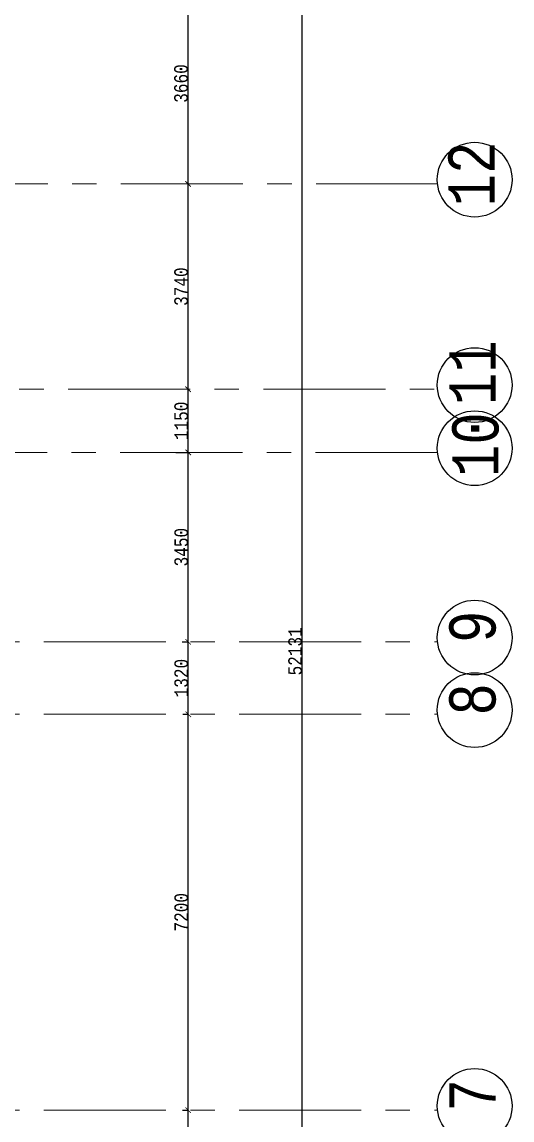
# Model space of a CAD drawing. Header units: millimetres. Extents: x -689206 to 4969298, y -1019800 to 703299.
# Drawn here: x -140350 to -131422, y -463225 to -443226 of the extents above; entities that cross this region are included whole.
import ezdxf

# ---------------------------------------------------------------- set-up
doc = ezdxf.new("R2010")
doc.units = ezdxf.units.MM
doc.linetypes.add('осеваяX2', pattern=[101.6, 63.5, -12.7, 12.7, -12.7])
doc.layers.add('РАЗМЕРЫ', color=7, linetype='Continuous', lineweight=9)
doc.layers.add('стены', color=7, linetype='Continuous', lineweight=20)
doc.layers.add('сетка', color=104, linetype='Continuous')
doc.styles.add('Аннотативный', font='isocteur.ttf', dxfattribs={"width": 0.7, "height": 250})
doc.dimstyles.new('Аннотативный', dxfattribs={"dimscale": 0, "dimtxt": 250, "dimasz": 100, "dimexe": 1.25, "dimexo": 0.625, "dimtad": 1, "dimdec": 0, "dimtxsty": 'Аннотативный', "dimblk": 'ARCHTICK', "dimcen": 2.5, "dimadec": 0, "dimazin": 0, "dimtfac": 1, "dimtdec": 0, "dimtmove": 0, "dimatfit": 3, "dimfxl": 1, "dimarcsym": 0})

# ---------------------------------------------------------------- blocks, each defined once
blk = doc.blocks.new('_ArchTick')
at = {"color": 0, "linetype": 'ByBlock', "const_width": 0.15}
blk.add_lwpolyline([(-0.5, -0.5), (0.5, 0.5)], dxfattribs=at)
blk = doc.blocks.new('*D3233')
at = {"layer": 'Defpoints', "color": 0, "lineweight": 30, "ltscale": 35, "transparency": 16777216}
for p in [(-137429, -463046), (-137320, -463046), (-137320, -467719)]:
    blk.add_point(p, dxfattribs=at)
at = {"layer": 'РАЗМЕРЫ', "color": 0, "lineweight": -2, "ltscale": 35, "transparency": 16777216}
for p, q in [((-137428, -463046), (-137319, -463046)), ((-137320, -467719), (-137320, -463046)), ((-137321, -467719), (-137321, -467719))]:
    blk.add_line(p, q, dxfattribs=at)
at = {"layer": 'РАЗМЕРЫ', "color": 0, "lineweight": -2, "ltscale": 35, "transparency": 16777216, "xscale": 100, "yscale": 100, "zscale": 100}
for p, rotation in [((-137320, -463046), 90), ((-137320, -467719), 270)]:
    blk.add_blockref('_ArchTick', p, dxfattribs=dict(at, rotation=rotation))
at = {"layer": 'РАЗМЕРЫ', "color": 0, "lineweight": 5, "ltscale": 35, "transparency": 16777216, "insert": (-137446, -465382), "char_height": 250, "attachment_point": 5, "rotation": 90, "style": 'Аннотативный'}
blk.add_mtext('4690', dxfattribs=at)
blk = doc.blocks.new('*D3234')
at = {"layer": 'Defpoints', "color": 0, "lineweight": 30, "ltscale": 35, "transparency": 16777216}
for p in [(-137419, -455836), (-137320, -455836), (-137320, -463046)]:
    blk.add_point(p, dxfattribs=at)
at = {"layer": 'РАЗМЕРЫ', "color": 0, "lineweight": -2, "ltscale": 35, "transparency": 16777216}
for p, q in [((-137419, -455836), (-137319, -455836)), ((-137320, -463046), (-137320, -455836)), ((-137321, -463046), (-137321, -463046))]:
    blk.add_line(p, q, dxfattribs=at)
at = {"layer": 'РАЗМЕРЫ', "color": 0, "lineweight": -2, "ltscale": 35, "transparency": 16777216, "xscale": 100, "yscale": 100, "zscale": 100}
for p, rotation in [((-137320, -455836), 90), ((-137320, -463046), 270)]:
    blk.add_blockref('_ArchTick', p, dxfattribs=dict(at, rotation=rotation))
at = {"layer": 'РАЗМЕРЫ', "color": 0, "lineweight": 5, "ltscale": 35, "transparency": 16777216, "insert": (-137446, -459441), "char_height": 250, "attachment_point": 5, "rotation": 90, "style": 'Аннотативный'}
blk.add_mtext('7200', dxfattribs=at)
blk = doc.blocks.new('*D3235')
at = {"layer": 'Defpoints', "color": 0, "lineweight": 30, "ltscale": 35, "transparency": 16777216}
for p in [(-137434, -454516), (-137320, -454516), (-137320, -455836)]:
    blk.add_point(p, dxfattribs=at)
at = {"layer": 'РАЗМЕРЫ', "color": 0, "lineweight": -2, "ltscale": 35, "transparency": 16777216}
for p, q in [((-137434, -454516), (-137319, -454516)), ((-137320, -455836), (-137320, -454516)), ((-137321, -455836), (-137321, -455836))]:
    blk.add_line(p, q, dxfattribs=at)
at = {"layer": 'РАЗМЕРЫ', "color": 0, "lineweight": -2, "ltscale": 35, "transparency": 16777216, "xscale": 100, "yscale": 100, "zscale": 100}
for p, rotation in [((-137320, -454516), 90), ((-137320, -455836), 270)]:
    blk.add_blockref('_ArchTick', p, dxfattribs=dict(at, rotation=rotation))
at = {"layer": 'РАЗМЕРЫ', "color": 0, "lineweight": 5, "ltscale": 35, "transparency": 16777216, "insert": (-137446, -455176), "char_height": 250, "attachment_point": 5, "rotation": 90, "style": 'Аннотативный'}
blk.add_mtext('1320', dxfattribs=at)
blk = doc.blocks.new('*D3236')
at = {"layer": 'Defpoints', "color": 0, "lineweight": 30, "ltscale": 35, "transparency": 16777216}
for p in [(-137546, -451066), (-137320, -451066), (-137320, -454516)]:
    blk.add_point(p, dxfattribs=at)
at = {"layer": 'РАЗМЕРЫ', "color": 0, "lineweight": -2, "ltscale": 35, "transparency": 16777216}
for p, q in [((-137545, -451066), (-137319, -451066)), ((-137320, -454516), (-137320, -451066)), ((-137321, -454516), (-137321, -454516))]:
    blk.add_line(p, q, dxfattribs=at)
at = {"layer": 'РАЗМЕРЫ', "color": 0, "lineweight": -2, "ltscale": 35, "transparency": 16777216, "xscale": 100, "yscale": 100, "zscale": 100}
for p, rotation in [((-137320, -451066), 90), ((-137320, -454516), 270)]:
    blk.add_blockref('_ArchTick', p, dxfattribs=dict(at, rotation=rotation))
at = {"layer": 'РАЗМЕРЫ', "color": 0, "lineweight": 5, "ltscale": 35, "transparency": 16777216, "insert": (-137446, -452791), "char_height": 250, "attachment_point": 5, "rotation": 90, "style": 'Аннотативный'}
blk.add_mtext('3450', dxfattribs=at)
blk = doc.blocks.new('*D3237')
at = {"layer": 'Defpoints', "color": 0, "lineweight": 30, "ltscale": 35, "transparency": 16777216}
for p in [(-137321, -449916), (-137321, -449916), (-137321, -451066)]:
    blk.add_point(p, dxfattribs=at)
at = {"layer": 'РАЗМЕРЫ', "color": 0, "lineweight": -2, "ltscale": 35, "transparency": 16777216}
for p, q in [((-137322, -449916), (-137323, -449916)), ((-137321, -451066), (-137321, -449916)), ((-137322, -451066), (-137323, -451066))]:
    blk.add_line(p, q, dxfattribs=at)
at = {"layer": 'РАЗМЕРЫ', "color": 0, "lineweight": -2, "ltscale": 35, "transparency": 16777216, "xscale": 100, "yscale": 100, "zscale": 100}
for p, rotation in [((-137321, -449916), 90), ((-137321, -451066), 270)]:
    blk.add_blockref('_ArchTick', p, dxfattribs=dict(at, rotation=rotation))
at = {"layer": 'РАЗМЕРЫ', "color": 0, "lineweight": 5, "ltscale": 35, "transparency": 16777216, "insert": (-137447, -450491), "char_height": 250, "attachment_point": 5, "rotation": 90, "style": 'Аннотативный'}
blk.add_mtext('1150', dxfattribs=at)
blk = doc.blocks.new('*D3238')
at = {"layer": 'Defpoints', "color": 0, "lineweight": 30, "ltscale": 35, "transparency": 16777216}
for p in [(-137323, -446175), (-137323, -446175), (-137323, -449916)]:
    blk.add_point(p, dxfattribs=at)
at = {"layer": 'РАЗМЕРЫ', "color": 0, "lineweight": -2, "ltscale": 35, "transparency": 16777216}
for p, q in [((-137323, -446175), (-137324, -446175)), ((-137323, -449916), (-137323, -446175)), ((-137323, -449916), (-137324, -449916))]:
    blk.add_line(p, q, dxfattribs=at)
at = {"layer": 'РАЗМЕРЫ', "color": 0, "lineweight": -2, "ltscale": 35, "transparency": 16777216, "xscale": 100, "yscale": 100, "zscale": 100}
for p, rotation in [((-137323, -446175), 90), ((-137323, -449916), 270)]:
    blk.add_blockref('_ArchTick', p, dxfattribs=dict(at, rotation=rotation))
at = {"layer": 'РАЗМЕРЫ', "color": 0, "lineweight": 5, "ltscale": 35, "transparency": 16777216, "insert": (-137448, -448046), "char_height": 250, "attachment_point": 5, "rotation": 90, "style": 'Аннотативный'}
blk.add_mtext('3740', dxfattribs=at)
blk = doc.blocks.new('*D3239')
at = {"layer": 'Defpoints', "color": 0, "lineweight": 30, "ltscale": 35, "transparency": 16777216}
for p in [(-137438, -442516), (-137324, -442516), (-137324, -446175)]:
    blk.add_point(p, dxfattribs=at)
at = {"layer": 'РАЗМЕРЫ', "color": 0, "lineweight": -2, "ltscale": 35, "transparency": 16777216}
for p, q in [((-137438, -442516), (-137323, -442516)), ((-137324, -446175), (-137324, -442516)), ((-137325, -446175), (-137325, -446175))]:
    blk.add_line(p, q, dxfattribs=at)
at = {"layer": 'РАЗМЕРЫ', "color": 0, "lineweight": -2, "ltscale": 35, "transparency": 16777216, "xscale": 100, "yscale": 100, "zscale": 100}
for p, rotation in [((-137324, -442516), 90), ((-137324, -446175), 270)]:
    blk.add_blockref('_ArchTick', p, dxfattribs=dict(at, rotation=rotation))
at = {"layer": 'РАЗМЕРЫ', "color": 0, "lineweight": 5, "ltscale": 35, "transparency": 16777216, "insert": (-137450, -444346), "char_height": 250, "attachment_point": 5, "rotation": 90, "style": 'Аннотативный'}
blk.add_mtext('3660', dxfattribs=at)
blk = doc.blocks.new('*D3245')
at = {"layer": 'Defpoints', "color": 0, "lineweight": 30, "ltscale": 35, "transparency": 16777216}
for p in [(-137324, -428624), (-135247, -428624), (-137324, -480755)]:
    blk.add_point(p, dxfattribs=at)
at = {"layer": 'РАЗМЕРЫ', "color": 0, "lineweight": -2, "ltscale": 35, "transparency": 16777216}
for p, q in [((-137323, -428624), (-135246, -428624)), ((-135247, -480755), (-135247, -428624)), ((-137323, -480755), (-135246, -480755))]:
    blk.add_line(p, q, dxfattribs=at)
at = {"layer": 'РАЗМЕРЫ', "color": 0, "lineweight": -2, "ltscale": 35, "transparency": 16777216, "xscale": 100, "yscale": 100, "zscale": 100}
for p, rotation in [((-135247, -428624), 90), ((-135247, -480755), 270)]:
    blk.add_blockref('_ArchTick', p, dxfattribs=dict(at, rotation=rotation))
at = {"layer": 'РАЗМЕРЫ', "color": 0, "lineweight": 5, "ltscale": 35, "transparency": 16777216, "insert": (-135372, -454689), "char_height": 250, "attachment_point": 5, "rotation": 90, "style": 'Аннотативный'}
blk.add_mtext('52131', dxfattribs=at)

msp = doc.modelspace()

# ---------------------------------------------------------------- linework, layer by layer
at = {"layer": 'РАЗМЕРЫ', "linetype": 'осеваяX2', "lineweight": 5, "ltscale": 35}
for p, q in [((-167956.5, -449915.8), (-132779.1, -449915.8)), ((-132779.1, -451065.5), (-182620.4, -451065.5)), ((-182620.4, -455835.5), (-132779.1, -455835.5)), ((-182620.4, -463045.5), (-132779.1, -463045.5))]:
    msp.add_line(p, q, dxfattribs=at)
at = {"layer": 'сетка', "color": 0}
for centre in [(-132102.7, -446098.6), (-132102.7, -449838.9), (-132102.7, -450988.6), (-132102.7, -454438.7), (-132102.7, -455758.6), (-132102.7, -462968.6)]:
    msp.add_circle(centre, 680.7, dxfattribs=at)
at = {"layer": 'стены', "linetype": 'осеваяX2', "lineweight": 5, "ltscale": 35}
for p, q in [((-181218.9, -446175.5), (-132779.1, -446175.5)), ((-182620.4, -454515.6), (-132779.1, -454515.6))]:
    msp.add_line(p, q, dxfattribs=at)

# ---------------------------------------------------------------- texts
at = {"layer": 'РАЗМЕРЫ', "lineweight": 5, "ltscale": 35, "width": 7009.377, "attachment_point": 1, "rotation": 90, "style": 'Аннотативный'}
for s, insert, char_height in [('12', (-132580.5, -446584.1), 841.28), ('11', (-132563.7, -450204.5), 841.28), ('10', (-132510.4, -451514.3), 841.28), ('9', (-132563.7, -454537.5), 841.3), ('8', (-132563.7, -455857.5), 841.3), ('7', (-132563.7, -463067.5), 841.3)]:
    msp.add_mtext(s, dxfattribs=dict(at, insert=insert, char_height=char_height))

# ---------------------------------------------------------------- dimensions: what is measured, and where the dimension line sits
at = {"layer": 'РАЗМЕРЫ', "lineweight": 5, "ltscale": 35}
for base, p1, p2, picture, middle in [((-135246.8, -428624.1), (-137323.9, -480754.9), (-137323.9, -428624.1), '*D3245', (-135372.4, -454689.5)), ((-137323.9, -442515.6), (-137323.9, -446175.5), (-137438.3, -442515.6), '*D3239', (-137449.5, -444345.5)), ((-137322.7, -446175.5), (-137322.7, -449915.8), (-137322.7, -446175.5), '*D3238', (-137448.3, -448045.6)), ((-137321.4, -449915.8), (-137321.4, -451065.5), (-137321.4, -449915.8), '*D3237', (-137447, -450490.7)), ((-137320.2, -451065.5), (-137320.2, -454515.6), (-137546, -451065.5), '*D3236', (-137445.8, -452790.5)), ((-137320.2, -454515.6), (-137320.2, -455835.5), (-137434.4, -454515.6), '*D3235', (-137445.8, -455175.5))]:
    dim = msp.add_linear_dim(base=base, p1=p1, p2=p2, angle=90, dimstyle='Аннотативный', dxfattribs=at)
    dim.commit()
    dim.dimension.update_dxf_attribs({"geometry": picture, "text_midpoint": middle})
for base, p1, p2, text, picture, middle in [((-137320.2, -455835.5), (-137320.2, -463045.5), (-137419.2, -455835.5), '7200', '*D3234', (-137445.8, -459440.5)), ((-137320.2, -463045.5), (-137320.2, -467719.4), (-137428.7, -463045.5), '4690', '*D3233', (-137445.8, -465382.5))]:
    dim = msp.add_linear_dim(base=base, p1=p1, p2=p2, angle=90, text=text, dimstyle='Аннотативный', dxfattribs=at)
    dim.commit()
    dim.dimension.update_dxf_attribs({"geometry": picture, "text_midpoint": middle})

doc.saveas('drawing.dxf')
